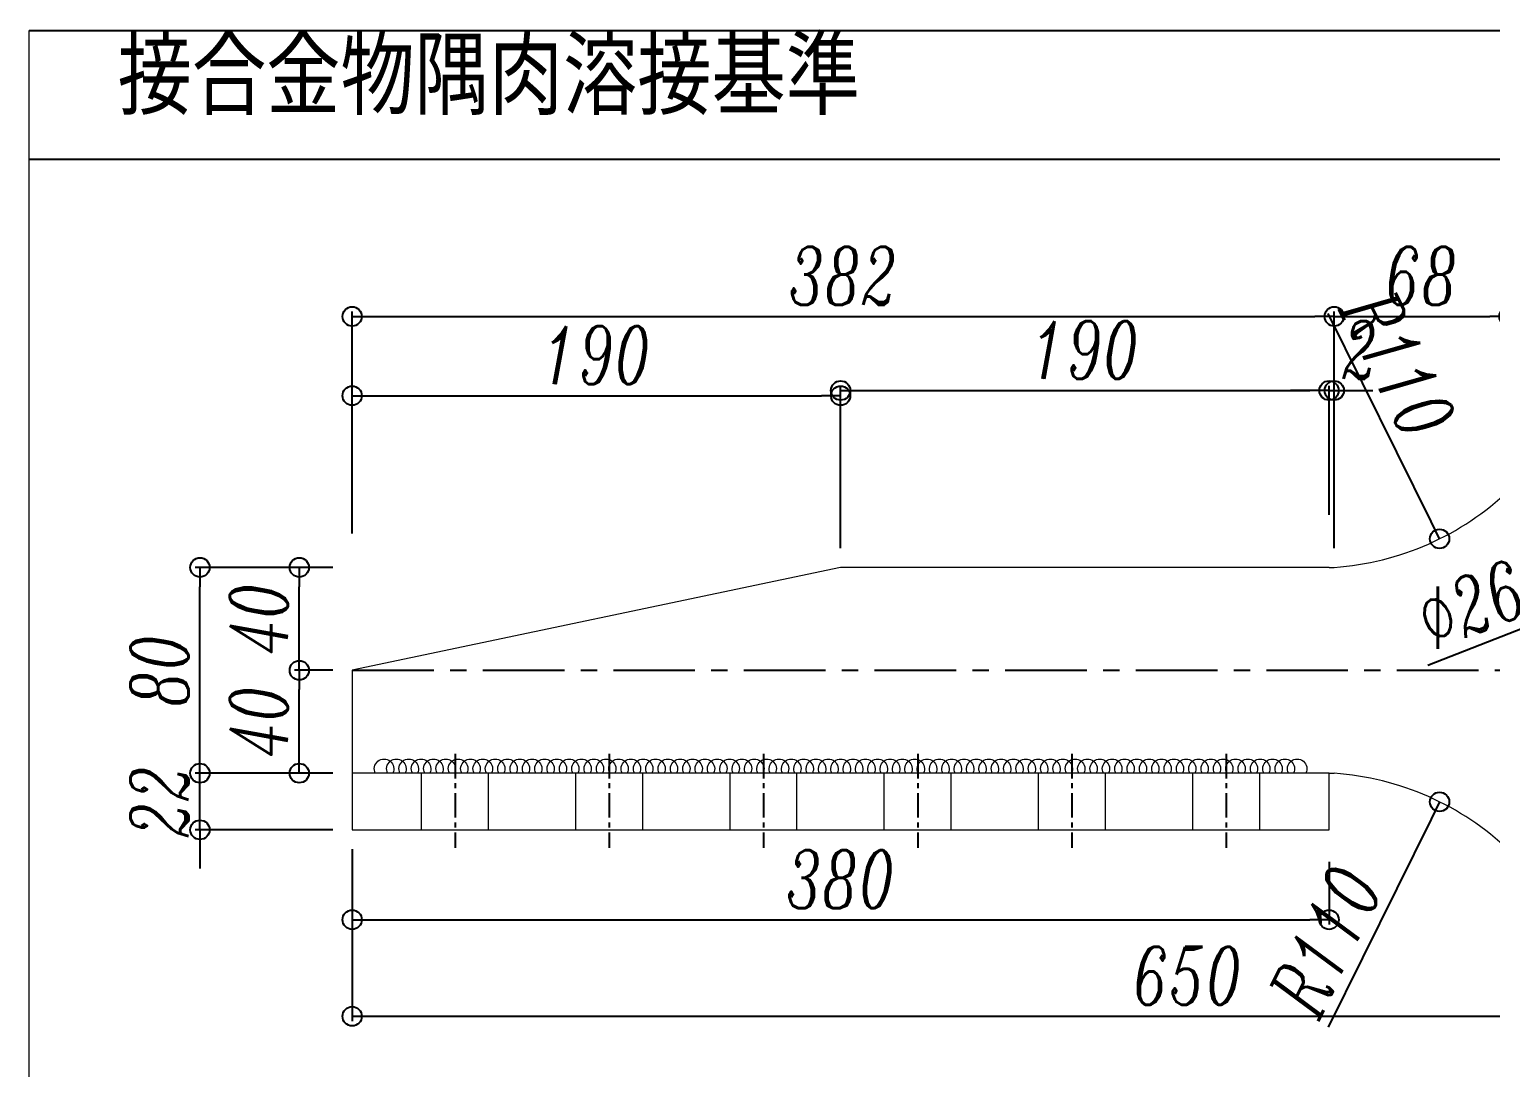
# Model space of a CAD drawing. Header units: millimetres. Extents: x -2880 to 3894, y -2977 to 4857.
# Drawn here: x -1630 to -1062, y 3916 to 4320 of the extents above; entities that cross this region are included whole.
import ezdxf
from ezdxf.enums import TextEntityAlignment as Align

# ---------------------------------------------------------------- set-up
doc = ezdxf.new("R2010")
doc.units = ezdxf.units.MM
doc.header["$MEASUREMENT"] = 0
doc.linetypes.add('CENTER', pattern=[50.8, 31.75, -6.35, 6.35, -6.35])
doc.linetypes.add('HIDDEN2', pattern=[4.7625, 3.175, -1.5875])
doc.layers.add('ADSK_ASSOC_ENTITY_BACKUPS', color=7, linetype='Continuous')
for name, color, linetype, lineweight in [('hadan', 1, 'HIDDEN2', 15), ('寸法', 7, 'Continuous', 15), ('金物', 5, 'Continuous', 18)]:
    doc.layers.add(name, color=color, linetype=linetype, lineweight=lineweight)
doc.styles.add('DLSTANDARD1', font='italic.shx', dxfattribs={"width": 0.7, "bigfont": 'extfont.shx'})
doc.dimstyles.new('一般寸法', dxfattribs={"dimscale": 1.5, "dimtxt": 15, "dimasz": 5, "dimexe": 1.25, "dimexo": 5, "dimgap": 3, "dimtad": 1, "dimtxsty": 'DLSTANDARD1', "dimblk": 'ORIGIN', "dimcen": 0, "dimclrd": 256, "dimclre": 256, "dimclrt": 256, "dimadec": 0, "dimazin": 0, "dimtfac": 1, "dimtmove": 0, "dimatfit": 3, "dimfxl": 0, "dimarcsym": 0})

# ---------------------------------------------------------------- blocks, each defined once
blk = doc.blocks.new('_Origin')
at = {"color": 0, "linetype": 'ByBlock', "lineweight": -2}
blk.add_line((0, 0), (-1, 0), dxfattribs=at)
blk.add_circle((0, 0), 0.5, dxfattribs=at)
blk = doc.blocks.new('*D252')
at = {"layer": 'Defpoints', "color": 0}
for p in [(-1122.43, 4208.47), (-1504.43, 4116.56), (-1122.43, 4115.9)]:
    blk.add_point(p, dxfattribs=at)
at = {"layer": '寸法', "lineweight": -2}
for p, q in [((-1504.43, 4124.06), (-1504.43, 4210.34)), ((-1496.93, 4208.47), (-1129.93, 4208.47)), ((-1122.43, 4123.4), (-1122.43, 4210.34))]:
    blk.add_line(p, q, dxfattribs=at)
at = {"layer": '寸法', "lineweight": -2, "xscale": 7.5, "yscale": 7.5, "zscale": 7.5, "rotation": 180}
blk.add_blockref('_Origin', (-1504.43, 4208.47), dxfattribs=at)
at = {"layer": '寸法', "lineweight": -2, "xscale": 7.5, "yscale": 7.5, "zscale": 7.5}
blk.add_blockref('_Origin', (-1122.43, 4208.47), dxfattribs=at)
at = {"layer": '寸法', "insert": (-1313.43, 4224.22), "char_height": 22.5, "attachment_point": 5, "style": 'DLSTANDARD1'}
blk.add_mtext('382', dxfattribs=at)
blk = doc.blocks.new('*D256')
at = {"layer": 'Defpoints', "color": 0}
for p in [(-1054.43, 4208.47), (-1054.43, 4140.9), (-1122.43, 4115.9)]:
    blk.add_point(p, dxfattribs=at)
at = {"layer": '寸法', "lineweight": -2}
for p, q in [((-1122.43, 4123.4), (-1122.43, 4210.34)), ((-1114.93, 4208.47), (-1061.93, 4208.47)), ((-1054.43, 4148.4), (-1054.43, 4210.34))]:
    blk.add_line(p, q, dxfattribs=at)
at = {"layer": '寸法', "lineweight": -2, "xscale": 7.5, "yscale": 7.5, "zscale": 7.5, "rotation": 180}
blk.add_blockref('_Origin', (-1122.43, 4208.47), dxfattribs=at)
at = {"layer": '寸法', "lineweight": -2, "xscale": 7.5, "yscale": 7.5, "zscale": 7.5}
blk.add_blockref('_Origin', (-1054.43, 4208.47), dxfattribs=at)
at = {"layer": '寸法', "insert": (-1088.43, 4224.22), "char_height": 22.5, "attachment_point": 5, "style": 'DLSTANDARD1'}
blk.add_mtext('68', dxfattribs=at)
blk = doc.blocks.new('*D554')
at = {"layer": 'Defpoints', "color": 0}
for p in [(-1524.99, 4070.9), (-1504.43, 4070.9), (-1504.43, 4030.9)]:
    blk.add_point(p, dxfattribs=at)
at = {"layer": '寸法', "lineweight": -2}
for p, q in [((-1511.93, 4070.9), (-1526.87, 4070.9)), ((-1524.99, 4038.4), (-1524.99, 4063.4)), ((-1511.93, 4030.9), (-1526.87, 4030.9))]:
    blk.add_line(p, q, dxfattribs=at)
at = {"layer": '寸法', "lineweight": -2, "xscale": 7.5, "yscale": 7.5, "zscale": 7.5}
for p, rotation in [((-1524.99, 4070.9), 90), ((-1524.99, 4030.9), 270)]:
    blk.add_blockref('_Origin', p, dxfattribs=dict(at, rotation=rotation))
at = {"layer": '寸法', "insert": (-1540.74, 4050.9), "char_height": 22.5, "attachment_point": 5, "rotation": 90, "style": 'DLSTANDARD1'}
blk.add_mtext('40', dxfattribs=at)
blk = doc.blocks.new('*D555')
at = {"layer": 'Defpoints', "color": 0}
for p in [(-1524.99, 4110.9), (-1504.43, 4110.9), (-1504.43, 4070.9)]:
    blk.add_point(p, dxfattribs=at)
at = {"layer": '寸法', "lineweight": -2}
for p, q in [((-1511.93, 4110.9), (-1526.87, 4110.9)), ((-1524.99, 4078.4), (-1524.99, 4103.4)), ((-1511.93, 4070.9), (-1526.87, 4070.9))]:
    blk.add_line(p, q, dxfattribs=at)
at = {"layer": '寸法', "lineweight": -2, "xscale": 7.5, "yscale": 7.5, "zscale": 7.5}
for p, rotation in [((-1524.99, 4110.9), 90), ((-1524.99, 4070.9), 270)]:
    blk.add_blockref('_Origin', p, dxfattribs=dict(at, rotation=rotation))
at = {"layer": '寸法', "insert": (-1540.74, 4090.9), "char_height": 22.5, "attachment_point": 5, "rotation": 90, "style": 'DLSTANDARD1'}
blk.add_mtext('40', dxfattribs=at)
blk = doc.blocks.new('*D556')
at = {"layer": 'Defpoints', "color": 0}
for p in [(-1563.64, 4110.9), (-1504.43, 4110.9), (-1504.43, 4030.9)]:
    blk.add_point(p, dxfattribs=at)
at = {"layer": '寸法', "lineweight": -2}
for p, q in [((-1511.93, 4110.9), (-1565.51, 4110.9)), ((-1563.64, 4038.4), (-1563.64, 4103.4)), ((-1511.93, 4030.9), (-1565.51, 4030.9))]:
    blk.add_line(p, q, dxfattribs=at)
at = {"layer": '寸法', "lineweight": -2, "xscale": 7.5, "yscale": 7.5, "zscale": 7.5}
for p, rotation in [((-1563.64, 4110.9), 90), ((-1563.64, 4030.9), 270)]:
    blk.add_blockref('_Origin', p, dxfattribs=dict(at, rotation=rotation))
at = {"layer": '寸法', "insert": (-1579.39, 4070.9), "char_height": 22.5, "attachment_point": 5, "rotation": 90, "style": 'DLSTANDARD1'}
blk.add_mtext('80', dxfattribs=at)
blk = doc.blocks.new('*D557')
at = {"layer": 'Defpoints', "color": 0}
for p in [(-1563.64, 4030.9), (-1504.43, 4030.9), (-1504.43, 4008.9)]:
    blk.add_point(p, dxfattribs=at)
at = {"layer": '寸法', "lineweight": -2}
for p, q in [((-1563.64, 4038.4), (-1563.64, 4045.9)), ((-1511.93, 4030.9), (-1565.51, 4030.9)), ((-1563.64, 4008.9), (-1563.64, 4030.9)), ((-1511.93, 4008.9), (-1565.51, 4008.9)), ((-1563.64, 4001.4), (-1563.64, 3993.9))]:
    blk.add_line(p, q, dxfattribs=at)
at = {"layer": '寸法', "lineweight": -2, "xscale": 7.5, "yscale": 7.5, "zscale": 7.5}
for p, rotation in [((-1563.64, 4030.9), 270), ((-1563.64, 4008.9), 90)]:
    blk.add_blockref('_Origin', p, dxfattribs=dict(at, rotation=rotation))
at = {"layer": '寸法', "insert": (-1579.39, 4019.9), "char_height": 22.5, "attachment_point": 5, "rotation": 90, "style": 'DLSTANDARD1'}
blk.add_mtext('22', dxfattribs=at)
blk = doc.blocks.new('*D560')
at = {"layer": 'Defpoints', "color": 0}
for p in [(-1002.32, 4105.63), (-1026.54, 4096.17)]:
    blk.add_point(p, dxfattribs=at)
at = {"layer": '寸法', "lineweight": -2}
for p, q in [((-995.33, 4108.35), (-988.35, 4111.08)), ((-1002.32, 4105.63), (-1026.54, 4096.17)), ((-1085.99, 4072.96), (-1033.53, 4093.44))]:
    blk.add_line(p, q, dxfattribs=at)
at = {"layer": '寸法', "lineweight": -2, "xscale": 7.5, "yscale": 7.5, "zscale": 7.5}
for p, rotation in [((-1002.32, 4105.63), 201.3237675264301), ((-1026.54, 4096.17), 21.32376752643006)]:
    blk.add_blockref('_Origin', p, dxfattribs=dict(at, rotation=rotation))
at = {"layer": '寸法', "insert": (-1068.98, 4096.51), "char_height": 22.5, "attachment_point": 5, "rotation": 21.3238, "style": 'DLSTANDARD1'}
blk.add_mtext('%%c26', dxfattribs=at)
blk = doc.blocks.new('*D561')
at = {"layer": 'Defpoints', "color": 0}
for p in [(-1314.43, 4177.67), (-1504.43, 4121.56), (-1314.43, 4110.9)]:
    blk.add_point(p, dxfattribs=at)
at = {"layer": '寸法', "linetype": 'ByBlock', "lineweight": -2}
for p, q in [((-1504.43, 4129.06), (-1504.43, 4179.54)), ((-1314.43, 4118.4), (-1314.43, 4179.54)), ((-1496.93, 4177.67), (-1321.93, 4177.67))]:
    blk.add_line(p, q, dxfattribs=at)
at = {"layer": '寸法', "lineweight": -2, "xscale": 7.5, "yscale": 7.5, "zscale": 7.5, "rotation": 180}
blk.add_blockref('_Origin', (-1504.43, 4177.67), dxfattribs=at)
at = {"layer": '寸法', "lineweight": -2, "xscale": 7.5, "yscale": 7.5, "zscale": 7.5}
blk.add_blockref('_Origin', (-1314.43, 4177.67), dxfattribs=at)
at = {"layer": '寸法', "insert": (-1409.43, 4193.42), "char_height": 22.5, "attachment_point": 5, "style": 'DLSTANDARD1'}
blk.add_mtext('190', dxfattribs=at)
blk = doc.blocks.new('*D562')
at = {"layer": 'Defpoints', "color": 0}
for p in [(-1124.43, 4179.67), (-1124.43, 4123.81), (-1314.43, 4110.9)]:
    blk.add_point(p, dxfattribs=at)
at = {"layer": '寸法', "linetype": 'ByBlock', "lineweight": -2}
for p, q in [((-1314.43, 4118.4), (-1314.43, 4181.54)), ((-1306.93, 4179.67), (-1131.93, 4179.67)), ((-1124.43, 4131.31), (-1124.43, 4181.54))]:
    blk.add_line(p, q, dxfattribs=at)
at = {"layer": '寸法', "lineweight": -2, "xscale": 7.5, "yscale": 7.5, "zscale": 7.5, "rotation": 180}
blk.add_blockref('_Origin', (-1314.43, 4179.67), dxfattribs=at)
at = {"layer": '寸法', "lineweight": -2, "xscale": 7.5, "yscale": 7.5, "zscale": 7.5}
blk.add_blockref('_Origin', (-1124.43, 4179.67), dxfattribs=at)
at = {"layer": '寸法', "insert": (-1219.43, 4195.42), "char_height": 22.5, "attachment_point": 5, "style": 'DLSTANDARD1'}
blk.add_mtext('190', dxfattribs=at)
blk = doc.blocks.new('*D262')
at = {"layer": 'Defpoints', "color": 0}
for p in [(-1122.43, 4179.67), (-1124.43, 4123.81), (-1122.43, 4110.9)]:
    blk.add_point(p, dxfattribs=at)
at = {"layer": '寸法', "linetype": 'ByBlock', "lineweight": -2}
for p, q in [((-1131.93, 4179.67), (-1139.43, 4179.67)), ((-1124.43, 4131.31), (-1124.43, 4181.54)), ((-1124.43, 4179.67), (-1122.43, 4179.67)), ((-1122.43, 4118.4), (-1122.43, 4181.54)), ((-1114.93, 4179.67), (-1107.43, 4179.67))]:
    blk.add_line(p, q, dxfattribs=at)
at = {"layer": '寸法', "lineweight": -2, "xscale": 7.5, "yscale": 7.5, "zscale": 7.5}
blk.add_blockref('_Origin', (-1124.43, 4179.67), dxfattribs=at)
at = {"layer": '寸法', "lineweight": -2, "xscale": 7.5, "yscale": 7.5, "zscale": 7.5, "rotation": 180}
blk.add_blockref('_Origin', (-1122.43, 4179.67), dxfattribs=at)
at = {"layer": '寸法', "insert": (-1112.43, 4195.42), "char_height": 22.5, "attachment_point": 5, "style": 'DLSTANDARD1'}
blk.add_mtext('2', dxfattribs=at)
blk = doc.blocks.new('*D268')
at = {"layer": 'Defpoints', "color": 0}
for p in [(-1130.22, 4220.62), (-1081.45, 4122.03)]:
    blk.add_point(p, dxfattribs=at)
at = {"layer": '寸法', "linetype": 'ByBlock', "lineweight": -2}
blk.add_line((-1084.77, 4128.75), (-1124.75, 4209.56), dxfattribs=at)
at = {"layer": '寸法', "lineweight": -2, "xscale": 7.5, "yscale": 7.5, "zscale": 7.5, "rotation": 296.3201402111898}
blk.add_blockref('_Origin', (-1081.45, 4122.03), dxfattribs=at)
at = {"layer": '寸法', "insert": (-1097.48, 4189.96), "char_height": 22.5, "attachment_point": 5, "rotation": 296.3201, "style": 'DLSTANDARD1'}
blk.add_mtext('R110', dxfattribs=at)
blk = doc.blocks.new('*D269')
at = {"layer": 'Defpoints', "color": 0}
for p in [(-1081.45, 4019.77), (-1130.22, 3921.17)]:
    blk.add_point(p, dxfattribs=at)
at = {"layer": '寸法', "linetype": 'ByBlock', "lineweight": -2}
blk.add_line((-1084.77, 4013.05), (-1124.75, 3932.24), dxfattribs=at)
at = {"layer": '寸法', "lineweight": -2, "xscale": 7.5, "yscale": 7.5, "zscale": 7.5, "rotation": 63.67985978879177}
blk.add_blockref('_Origin', (-1081.45, 4019.77), dxfattribs=at)
at = {"layer": '寸法', "insert": (-1125.71, 3965.8), "char_height": 22.5, "attachment_point": 5, "rotation": 63.6799, "style": 'DLSTANDARD1'}
blk.add_mtext('R110', dxfattribs=at)
blk = doc.blocks.new('*U54')
at = {"layer": 'hadan', "linetype": 'ByBlock'}
blk.add_arc((0, 1.93), 3.81, 153.2218, 26.7782, dxfattribs=at)
blk = doc.blocks.new('*U55')
at = {"layer": 'ADSK_ASSOC_ENTITY_BACKUPS', "linetype": 'ByBlock'}
blk.add_blockref('*U54', (0, 0), dxfattribs=at)
at = {"layer": 'hadan', "color": 0, "linetype": 'ByBlock', "lineweight": -2}
for p in [(0, 0), (4.8, 0), (9.6, 0), (14.4, 0), (19.2, 0), (24, 0), (28.8, 0), (33.6, 0), (38.4, 0), (43.2, 0), (48, 0), (52.8, 0), (57.6, 0), (62.4, 0), (67.2, 0), (72, 0), (76.8, 0), (81.6, 0), (86.4, 0), (91.2, 0), (96, 0), (100.8, 0), (105.6, 0), (110.4, 0), (115.2, 0), (120, 0), (124.8, 0), (129.6, 0), (134.4, 0), (139.2, 0), (144, 0), (148.8, 0), (153.6, 0), (158.4, 0), (163.2, 0), (168, 0), (172.8, 0), (177.6, 0), (182.4, 0), (187.2, 0), (192, 0), (196.8, 0), (201.6, 0), (206.4, 0), (211.2, 0), (216, 0), (220.8, 0), (225.6, 0), (230.4, 0), (235.2, 0), (240, 0), (244.8, 0), (249.6, 0), (254.4, 0), (259.2, 0), (264, 0), (268.8, 0), (273.6, 0), (278.4, 0), (283.2, 0), (288, 0), (292.8, 0), (297.6, 0), (302.4, 0), (307.2, 0), (312, 0), (316.8, 0), (321.6, 0), (326.4, 0), (331.2, 0), (336, 0), (340.8, 0), (345.6, 0), (350.4, 0), (355.2, 0)]:
    blk.add_blockref('*U54', p, dxfattribs=at)
blk = doc.blocks.new('*D273')
at = {"layer": 'Defpoints', "color": 0}
for p in [(-1504.43, 4003.9), (-1124.43, 4003.9), (-1124.43, 3973.95)]:
    blk.add_point(p, dxfattribs=at)
at = {"layer": '寸法', "linetype": 'ByBlock', "lineweight": -2}
for p, q in [((-1504.43, 3996.4), (-1504.43, 3972.07)), ((-1124.43, 3996.4), (-1124.43, 3972.07)), ((-1496.93, 3973.95), (-1131.93, 3973.95))]:
    blk.add_line(p, q, dxfattribs=at)
at = {"layer": '寸法', "lineweight": -2, "xscale": 7.5, "yscale": 7.5, "zscale": 7.5, "rotation": 180}
blk.add_blockref('_Origin', (-1504.43, 3973.95), dxfattribs=at)
at = {"layer": '寸法', "lineweight": -2, "xscale": 7.5, "yscale": 7.5, "zscale": 7.5}
blk.add_blockref('_Origin', (-1124.43, 3973.95), dxfattribs=at)
at = {"layer": '寸法', "insert": (-1314.43, 3989.7), "char_height": 22.5, "attachment_point": 5, "style": 'DLSTANDARD1'}
blk.add_mtext('380', dxfattribs=at)
blk = doc.blocks.new('*D284')
at = {"layer": 'Defpoints', "color": 0}
for p in [(-1122.43, 4208.47), (-1504.43, 4116.56), (-1122.43, 4115.9)]:
    blk.add_point(p, dxfattribs=at)
at = {"layer": '寸法', "lineweight": -2}
for p, q in [((-1504.43, 4124.06), (-1504.43, 4210.34)), ((-1496.93, 4208.47), (-1129.93, 4208.47)), ((-1122.43, 4123.4), (-1122.43, 4210.34))]:
    blk.add_line(p, q, dxfattribs=at)
at = {"layer": '寸法', "lineweight": -2, "xscale": 7.5, "yscale": 7.5, "zscale": 7.5, "rotation": 180}
blk.add_blockref('_Origin', (-1504.43, 4208.47), dxfattribs=at)
at = {"layer": '寸法', "lineweight": -2, "xscale": 7.5, "yscale": 7.5, "zscale": 7.5}
blk.add_blockref('_Origin', (-1122.43, 4208.47), dxfattribs=at)
at = {"layer": '寸法', "insert": (-1313.43, 4224.22), "char_height": 22.5, "attachment_point": 5, "style": 'DLSTANDARD1'}
blk.add_mtext('382', dxfattribs=at)
blk = doc.blocks.new('*D288')
at = {"layer": 'Defpoints', "color": 0}
for p in [(-1054.43, 4208.47), (-1054.43, 4140.9), (-1122.43, 4115.9)]:
    blk.add_point(p, dxfattribs=at)
at = {"layer": '寸法', "lineweight": -2}
for p, q in [((-1122.43, 4123.4), (-1122.43, 4210.34)), ((-1114.93, 4208.47), (-1061.93, 4208.47)), ((-1054.43, 4148.4), (-1054.43, 4210.34))]:
    blk.add_line(p, q, dxfattribs=at)
at = {"layer": '寸法', "lineweight": -2, "xscale": 7.5, "yscale": 7.5, "zscale": 7.5, "rotation": 180}
blk.add_blockref('_Origin', (-1122.43, 4208.47), dxfattribs=at)
at = {"layer": '寸法', "lineweight": -2, "xscale": 7.5, "yscale": 7.5, "zscale": 7.5}
blk.add_blockref('_Origin', (-1054.43, 4208.47), dxfattribs=at)
at = {"layer": '寸法', "insert": (-1088.43, 4224.22), "char_height": 22.5, "attachment_point": 5, "style": 'DLSTANDARD1'}
blk.add_mtext('68', dxfattribs=at)
blk = doc.blocks.new('*D575')
at = {"layer": 'Defpoints', "color": 0}
for p in [(-1524.99, 4070.9), (-1504.43, 4070.9), (-1504.43, 4030.9)]:
    blk.add_point(p, dxfattribs=at)
at = {"layer": '寸法', "lineweight": -2}
for p, q in [((-1511.93, 4070.9), (-1526.87, 4070.9)), ((-1524.99, 4038.4), (-1524.99, 4063.4)), ((-1511.93, 4030.9), (-1526.87, 4030.9))]:
    blk.add_line(p, q, dxfattribs=at)
at = {"layer": '寸法', "lineweight": -2, "xscale": 7.5, "yscale": 7.5, "zscale": 7.5}
for p, rotation in [((-1524.99, 4070.9), 90), ((-1524.99, 4030.9), 270)]:
    blk.add_blockref('_Origin', p, dxfattribs=dict(at, rotation=rotation))
at = {"layer": '寸法', "insert": (-1540.74, 4050.9), "char_height": 22.5, "attachment_point": 5, "rotation": 90, "style": 'DLSTANDARD1'}
blk.add_mtext('40', dxfattribs=at)
blk = doc.blocks.new('*D576')
at = {"layer": 'Defpoints', "color": 0}
for p in [(-1524.99, 4110.9), (-1504.43, 4110.9), (-1504.43, 4070.9)]:
    blk.add_point(p, dxfattribs=at)
at = {"layer": '寸法', "lineweight": -2}
for p, q in [((-1511.93, 4110.9), (-1526.87, 4110.9)), ((-1524.99, 4078.4), (-1524.99, 4103.4)), ((-1511.93, 4070.9), (-1526.87, 4070.9))]:
    blk.add_line(p, q, dxfattribs=at)
at = {"layer": '寸法', "lineweight": -2, "xscale": 7.5, "yscale": 7.5, "zscale": 7.5}
for p, rotation in [((-1524.99, 4110.9), 90), ((-1524.99, 4070.9), 270)]:
    blk.add_blockref('_Origin', p, dxfattribs=dict(at, rotation=rotation))
at = {"layer": '寸法', "insert": (-1540.74, 4090.9), "char_height": 22.5, "attachment_point": 5, "rotation": 90, "style": 'DLSTANDARD1'}
blk.add_mtext('40', dxfattribs=at)
blk = doc.blocks.new('*D577')
at = {"layer": 'Defpoints', "color": 0}
for p in [(-1563.64, 4110.9), (-1504.43, 4110.9), (-1504.43, 4030.9)]:
    blk.add_point(p, dxfattribs=at)
at = {"layer": '寸法', "lineweight": -2}
for p, q in [((-1511.93, 4110.9), (-1565.51, 4110.9)), ((-1563.64, 4038.4), (-1563.64, 4103.4)), ((-1511.93, 4030.9), (-1565.51, 4030.9))]:
    blk.add_line(p, q, dxfattribs=at)
at = {"layer": '寸法', "lineweight": -2, "xscale": 7.5, "yscale": 7.5, "zscale": 7.5}
for p, rotation in [((-1563.64, 4110.9), 90), ((-1563.64, 4030.9), 270)]:
    blk.add_blockref('_Origin', p, dxfattribs=dict(at, rotation=rotation))
at = {"layer": '寸法', "insert": (-1579.39, 4070.9), "char_height": 22.5, "attachment_point": 5, "rotation": 90, "style": 'DLSTANDARD1'}
blk.add_mtext('80', dxfattribs=at)
blk = doc.blocks.new('*D578')
at = {"layer": 'Defpoints', "color": 0}
for p in [(-1563.64, 4030.9), (-1504.43, 4030.9), (-1504.43, 4008.9)]:
    blk.add_point(p, dxfattribs=at)
at = {"layer": '寸法', "lineweight": -2}
for p, q in [((-1563.64, 4038.4), (-1563.64, 4045.9)), ((-1511.93, 4030.9), (-1565.51, 4030.9)), ((-1563.64, 4008.9), (-1563.64, 4030.9)), ((-1511.93, 4008.9), (-1565.51, 4008.9)), ((-1563.64, 4001.4), (-1563.64, 3993.9))]:
    blk.add_line(p, q, dxfattribs=at)
at = {"layer": '寸法', "lineweight": -2, "xscale": 7.5, "yscale": 7.5, "zscale": 7.5}
for p, rotation in [((-1563.64, 4030.9), 270), ((-1563.64, 4008.9), 90)]:
    blk.add_blockref('_Origin', p, dxfattribs=dict(at, rotation=rotation))
at = {"layer": '寸法', "insert": (-1579.39, 4019.9), "char_height": 22.5, "attachment_point": 5, "rotation": 90, "style": 'DLSTANDARD1'}
blk.add_mtext('22', dxfattribs=at)
blk = doc.blocks.new('*D581')
at = {"layer": 'Defpoints', "color": 0}
for p in [(-1002.32, 4105.63), (-1026.54, 4096.17)]:
    blk.add_point(p, dxfattribs=at)
at = {"layer": '寸法', "lineweight": -2}
for p, q in [((-995.33, 4108.35), (-988.35, 4111.08)), ((-1002.32, 4105.63), (-1026.54, 4096.17)), ((-1085.99, 4072.96), (-1033.53, 4093.44))]:
    blk.add_line(p, q, dxfattribs=at)
at = {"layer": '寸法', "lineweight": -2, "xscale": 7.5, "yscale": 7.5, "zscale": 7.5}
for p, rotation in [((-1002.32, 4105.63), 201.3237675264061), ((-1026.54, 4096.17), 21.32376752640611)]:
    blk.add_blockref('_Origin', p, dxfattribs=dict(at, rotation=rotation))
at = {"layer": '寸法', "insert": (-1068.98, 4096.51), "char_height": 22.5, "attachment_point": 5, "rotation": 21.3238, "style": 'DLSTANDARD1'}
blk.add_mtext('%%c26', dxfattribs=at)
blk = doc.blocks.new('*D582')
at = {"layer": 'Defpoints', "color": 0}
for p in [(-1314.43, 4177.67), (-1504.43, 4121.56), (-1314.43, 4110.9)]:
    blk.add_point(p, dxfattribs=at)
at = {"layer": '寸法', "linetype": 'ByBlock', "lineweight": -2}
for p, q in [((-1504.43, 4129.06), (-1504.43, 4179.54)), ((-1314.43, 4118.4), (-1314.43, 4179.54)), ((-1496.93, 4177.67), (-1321.93, 4177.67))]:
    blk.add_line(p, q, dxfattribs=at)
at = {"layer": '寸法', "lineweight": -2, "xscale": 7.5, "yscale": 7.5, "zscale": 7.5, "rotation": 180}
blk.add_blockref('_Origin', (-1504.43, 4177.67), dxfattribs=at)
at = {"layer": '寸法', "lineweight": -2, "xscale": 7.5, "yscale": 7.5, "zscale": 7.5}
blk.add_blockref('_Origin', (-1314.43, 4177.67), dxfattribs=at)
at = {"layer": '寸法', "insert": (-1409.43, 4193.42), "char_height": 22.5, "attachment_point": 5, "style": 'DLSTANDARD1'}
blk.add_mtext('190', dxfattribs=at)
blk = doc.blocks.new('*D583')
at = {"layer": 'Defpoints', "color": 0}
for p in [(-1124.43, 4179.67), (-1124.43, 4123.81), (-1314.43, 4110.9)]:
    blk.add_point(p, dxfattribs=at)
at = {"layer": '寸法', "linetype": 'ByBlock', "lineweight": -2}
for p, q in [((-1314.43, 4118.4), (-1314.43, 4181.54)), ((-1306.93, 4179.67), (-1131.93, 4179.67)), ((-1124.43, 4131.31), (-1124.43, 4181.54))]:
    blk.add_line(p, q, dxfattribs=at)
at = {"layer": '寸法', "lineweight": -2, "xscale": 7.5, "yscale": 7.5, "zscale": 7.5, "rotation": 180}
blk.add_blockref('_Origin', (-1314.43, 4179.67), dxfattribs=at)
at = {"layer": '寸法', "lineweight": -2, "xscale": 7.5, "yscale": 7.5, "zscale": 7.5}
blk.add_blockref('_Origin', (-1124.43, 4179.67), dxfattribs=at)
at = {"layer": '寸法', "insert": (-1219.43, 4195.42), "char_height": 22.5, "attachment_point": 5, "style": 'DLSTANDARD1'}
blk.add_mtext('190', dxfattribs=at)
blk = doc.blocks.new('*D294')
at = {"layer": 'Defpoints', "color": 0}
for p in [(-1122.43, 4179.67), (-1124.43, 4123.81), (-1122.43, 4110.9)]:
    blk.add_point(p, dxfattribs=at)
at = {"layer": '寸法', "linetype": 'ByBlock', "lineweight": -2}
for p, q in [((-1131.93, 4179.67), (-1139.43, 4179.67)), ((-1124.43, 4131.31), (-1124.43, 4181.54)), ((-1124.43, 4179.67), (-1122.43, 4179.67)), ((-1122.43, 4118.4), (-1122.43, 4181.54)), ((-1114.93, 4179.67), (-1107.43, 4179.67))]:
    blk.add_line(p, q, dxfattribs=at)
at = {"layer": '寸法', "lineweight": -2, "xscale": 7.5, "yscale": 7.5, "zscale": 7.5}
blk.add_blockref('_Origin', (-1124.43, 4179.67), dxfattribs=at)
at = {"layer": '寸法', "lineweight": -2, "xscale": 7.5, "yscale": 7.5, "zscale": 7.5, "rotation": 180}
blk.add_blockref('_Origin', (-1122.43, 4179.67), dxfattribs=at)
at = {"layer": '寸法', "insert": (-1112.43, 4195.42), "char_height": 22.5, "attachment_point": 5, "style": 'DLSTANDARD1'}
blk.add_mtext('2', dxfattribs=at)
blk = doc.blocks.new('*D584')
at = {"layer": 'Defpoints', "color": 0}
for p in [(-1504.43, 4008.9), (-854.43, 4000.9), (-854.43, 3936.4)]:
    blk.add_point(p, dxfattribs=at)
at = {"layer": '寸法', "linetype": 'ByBlock', "lineweight": -2}
for p, q in [((-1504.43, 4001.4), (-1504.43, 3934.53)), ((-854.43, 3993.4), (-854.43, 3934.53)), ((-1496.93, 3936.4), (-861.93, 3936.4))]:
    blk.add_line(p, q, dxfattribs=at)
at = {"layer": '寸法', "lineweight": -2, "xscale": 7.5, "yscale": 7.5, "zscale": 7.5, "rotation": 180}
blk.add_blockref('_Origin', (-1504.43, 3936.4), dxfattribs=at)
at = {"layer": '寸法', "lineweight": -2, "xscale": 7.5, "yscale": 7.5, "zscale": 7.5}
blk.add_blockref('_Origin', (-854.43, 3936.4), dxfattribs=at)
at = {"layer": '寸法', "insert": (-1179.43, 3952.15), "char_height": 22.5, "attachment_point": 5, "style": 'DLSTANDARD1'}
blk.add_mtext('650', dxfattribs=at)
blk = doc.blocks.new('*D299')
at = {"layer": 'Defpoints', "color": 0}
for p in [(-1130.22, 4220.62), (-1081.45, 4122.03)]:
    blk.add_point(p, dxfattribs=at)
at = {"layer": '寸法', "linetype": 'ByBlock', "lineweight": -2}
blk.add_line((-1084.77, 4128.75), (-1124.75, 4209.56), dxfattribs=at)
at = {"layer": '寸法', "lineweight": -2, "xscale": 7.5, "yscale": 7.5, "zscale": 7.5, "rotation": 296.3201402111862}
blk.add_blockref('_Origin', (-1081.45, 4122.03), dxfattribs=at)
at = {"layer": '寸法', "insert": (-1097.48, 4189.96), "char_height": 22.5, "attachment_point": 5, "rotation": 296.3201, "style": 'DLSTANDARD1'}
blk.add_mtext('R110', dxfattribs=at)
blk = doc.blocks.new('*D300')
at = {"layer": 'Defpoints', "color": 0}
for p in [(-1081.45, 4019.77), (-1130.22, 3921.17)]:
    blk.add_point(p, dxfattribs=at)
at = {"layer": '寸法', "linetype": 'ByBlock', "lineweight": -2}
blk.add_line((-1084.77, 4013.05), (-1124.75, 3932.24), dxfattribs=at)
at = {"layer": '寸法', "lineweight": -2, "xscale": 7.5, "yscale": 7.5, "zscale": 7.5, "rotation": 63.67985978879481}
blk.add_blockref('_Origin', (-1081.45, 4019.77), dxfattribs=at)
at = {"layer": '寸法', "insert": (-1125.71, 3965.8), "char_height": 22.5, "attachment_point": 5, "rotation": 63.6799, "style": 'DLSTANDARD1'}
blk.add_mtext('R110', dxfattribs=at)
blk = doc.blocks.new('*U44')
at = {"layer": 'hadan', "linetype": 'ByBlock'}
blk.add_arc((0, 1.93), 3.81, 153.2218, 26.7782, dxfattribs=at)
blk = doc.blocks.new('*U45')
at = {"layer": 'ADSK_ASSOC_ENTITY_BACKUPS', "linetype": 'ByBlock'}
blk.add_blockref('*U44', (0, 0), dxfattribs=at)
at = {"layer": 'hadan', "color": 0, "linetype": 'ByBlock', "lineweight": -2}
for p in [(0, 0), (4.8, 0), (9.6, 0), (14.4, 0), (19.2, 0), (24, 0), (28.8, 0), (33.6, 0), (38.4, 0), (43.2, 0), (48, 0), (52.8, 0), (57.6, 0), (62.4, 0), (67.2, 0), (72, 0), (76.8, 0), (81.6, 0), (86.4, 0), (91.2, 0), (96, 0), (100.8, 0), (105.6, 0), (110.4, 0), (115.2, 0), (120, 0), (124.8, 0), (129.6, 0), (134.4, 0), (139.2, 0), (144, 0), (148.8, 0), (153.6, 0), (158.4, 0), (163.2, 0), (168, 0), (172.8, 0), (177.6, 0), (182.4, 0), (187.2, 0), (192, 0), (196.8, 0), (201.6, 0), (206.4, 0), (211.2, 0), (216, 0), (220.8, 0), (225.6, 0), (230.4, 0), (235.2, 0), (240, 0), (244.8, 0), (249.6, 0), (254.4, 0), (259.2, 0), (264, 0), (268.8, 0), (273.6, 0), (278.4, 0), (283.2, 0), (288, 0), (292.8, 0), (297.6, 0), (302.4, 0), (307.2, 0), (312, 0), (316.8, 0), (321.6, 0), (326.4, 0), (331.2, 0), (336, 0), (340.8, 0), (345.6, 0), (350.4, 0), (355.2, 0)]:
    blk.add_blockref('*U44', p, dxfattribs=at)
blk = doc.blocks.new('*D304')
at = {"layer": 'Defpoints', "color": 0}
for p in [(-1504.43, 4003.9), (-1124.43, 4003.9), (-1124.43, 3973.95)]:
    blk.add_point(p, dxfattribs=at)
at = {"layer": '寸法', "linetype": 'ByBlock', "lineweight": -2}
for p, q in [((-1504.43, 3996.4), (-1504.43, 3972.07)), ((-1124.43, 3996.4), (-1124.43, 3972.07)), ((-1496.93, 3973.95), (-1131.93, 3973.95))]:
    blk.add_line(p, q, dxfattribs=at)
at = {"layer": '寸法', "lineweight": -2, "xscale": 7.5, "yscale": 7.5, "zscale": 7.5, "rotation": 180}
blk.add_blockref('_Origin', (-1504.43, 3973.95), dxfattribs=at)
at = {"layer": '寸法', "lineweight": -2, "xscale": 7.5, "yscale": 7.5, "zscale": 7.5}
blk.add_blockref('_Origin', (-1124.43, 3973.95), dxfattribs=at)
at = {"layer": '寸法', "insert": (-1314.43, 3989.7), "char_height": 22.5, "attachment_point": 5, "style": 'DLSTANDARD1'}
blk.add_mtext('380', dxfattribs=at)

msp = doc.modelspace()

# ---------------------------------------------------------------- linework, layer by layer
at = {"color": 0, "ltscale": 6}
for p, q in [((-1630.047, 4319.633), (-703.17, 4319.633)), ((-1630.047, 4319.633), (-703.17, 4319.633)), ((-1630.047, 4319.633), (-703.17, 4319.633)), ((-1630.047, 4269.633), (-703.17, 4269.633)), ((-1630.047, 4269.633), (-703.17, 4269.633))]:
    msp.add_line(p, q, dxfattribs=at)
at = {"color": 0, "linetype": 'CENTER'}
msp.add_line((-1504.43, 4070.898), (-854.43, 4070.898), dxfattribs=at)
msp.add_line((-1504.43, 4070.898), (-854.43, 4070.898), dxfattribs=at)
at = {"color": 0, "linetype": 'CENTER', "ltscale": 0.3}
for p, q in [((-1464.43, 4038.398), (-1464.43, 4001.898)), ((-1404.43, 4038.398), (-1404.43, 4001.898)), ((-1344.43, 4038.398), (-1344.43, 4001.898)), ((-1284.43, 4038.398), (-1284.43, 4001.898)), ((-1224.43, 4038.398), (-1224.43, 4001.898)), ((-1164.43, 4038.398), (-1164.43, 4001.898))]:
    msp.add_line(p, q, dxfattribs=at)
at = {"layer": '寸法', "color": 0}
msp.add_line((-1630.047, 3007.359), (-1630.047, 4319.633), dxfattribs=at)
msp.add_line((-1630.047, 3007.359), (-1630.047, 4319.633), dxfattribs=at)
at = {"layer": '金物', "color": 0}
for p, q in [((-1314.43, 4110.898), (-1504.43, 4070.898)), ((-1314.43, 4110.898), (-1504.43, 4070.898)), ((-1124.43, 4110.898), (-1314.43, 4110.898)), ((-1124.43, 4110.898), (-1314.43, 4110.898)), ((-1504.43, 4070.898), (-1504.43, 4030.898)), ((-1504.43, 4070.898), (-1504.43, 4030.898)), ((-1504.43, 4030.898), (-1504.43, 4008.898)), ((-1124.43, 4030.898), (-1504.43, 4030.898)), ((-1504.43, 4030.898), (-1504.43, 4008.898)), ((-1124.43, 4030.898), (-1504.43, 4030.898)), ((-1477.43, 4008.898), (-1477.43, 4030.898)), ((-1477.43, 4008.898), (-1477.43, 4030.898)), ((-1451.43, 4008.898), (-1451.43, 4030.898)), ((-1451.43, 4008.898), (-1451.43, 4030.898)), ((-1417.43, 4008.898), (-1417.43, 4030.898)), ((-1417.43, 4008.898), (-1417.43, 4030.898)), ((-1391.43, 4008.898), (-1391.43, 4030.898)), ((-1391.43, 4008.898), (-1391.43, 4030.898)), ((-1357.43, 4008.898), (-1357.43, 4030.898)), ((-1357.43, 4008.898), (-1357.43, 4030.898)), ((-1331.43, 4008.898), (-1331.43, 4030.898)), ((-1331.43, 4008.898), (-1331.43, 4030.898)), ((-1297.43, 4008.898), (-1297.43, 4030.898)), ((-1297.43, 4008.898), (-1297.43, 4030.898)), ((-1271.43, 4008.898), (-1271.43, 4030.898)), ((-1271.43, 4008.898), (-1271.43, 4030.898)), ((-1237.43, 4008.898), (-1237.43, 4030.898)), ((-1237.43, 4008.898), (-1237.43, 4030.898)), ((-1211.43, 4008.898), (-1211.43, 4030.898)), ((-1211.43, 4008.898), (-1211.43, 4030.898)), ((-1177.43, 4008.898), (-1177.43, 4030.898)), ((-1177.43, 4008.898), (-1177.43, 4030.898)), ((-1151.43, 4008.898), (-1151.43, 4030.898)), ((-1151.43, 4008.898), (-1151.43, 4030.898)), ((-1124.43, 4008.898), (-1124.43, 4030.898)), ((-1124.43, 4008.898), (-1124.43, 4030.898)), ((-1504.43, 4008.898), (-1124.43, 4008.898)), ((-1504.43, 4008.898), (-1124.43, 4008.898))]:
    msp.add_line(p, q, dxfattribs=at)
at = {"layer": '金物', "color": 0, "linetype": 'ByBlock'}
for p, q in [((-1124.43, 4110.898), (-1122.43, 4110.898)), ((-1124.43, 4110.898), (-1122.43, 4110.898)), ((-1124.43, 4030.898), (-1122.43, 4030.898)), ((-1124.43, 4030.898), (-1122.43, 4030.898))]:
    msp.add_line(p, q, dxfattribs=at)
for centre, start, end in [((-1130.22, 4220.622), 274.06094, 313.55095), ((-1130.22, 4220.622), 274.06094, 313.55095), ((-1130.22, 3921.175), 46.44905, 85.93906), ((-1130.22, 3921.175), 46.44905, 85.93906)]:
    msp.add_arc(centre, 110, start, end, dxfattribs=at)

# ---------------------------------------------------------------- block references
at = {"layer": 'hadan', "color": 0, "linetype": 'ByBlock', "xscale": -1, "rotation": 180}
for name in ['*U55', '*U45']:
    msp.add_blockref(name, (-1492.026, 4034.542), dxfattribs=at)

# ---------------------------------------------------------------- texts
at = {"color": 0, "linetype": 'Continuous', "ltscale": 6, "style": 'DLSTANDARD1', "width": 0.875}
msp.add_text('接合金物隅肉溶接基準', height=30, dxfattribs=at).set_placement((-1595.623, 4277.82), align=Align.BOTTOM_LEFT)

# ---------------------------------------------------------------- dimensions: what is measured, and where the dimension line sits
at = {"layer": '寸法', "color": 0}
for base, p1, p2, picture, middle in [((-1122.43, 4208.466), (-1504.43, 4116.557), (-1122.43, 4115.898), '*D252', (-1313.43, 4224.216)), ((-1122.43, 4208.466), (-1504.43, 4116.557), (-1122.43, 4115.898), '*D284', (-1313.43, 4224.216)), ((-1054.43, 4208.466), (-1122.43, 4115.898), (-1054.43, 4140.898), '*D256', (-1088.43, 4224.216)), ((-1054.43, 4208.466), (-1122.43, 4115.898), (-1054.43, 4140.898), '*D288', (-1088.43, 4224.216))]:
    dim = msp.add_linear_dim(base=base, p1=p1, p2=p2, dimstyle='一般寸法', dxfattribs=at)
    dim.commit()
    dim.dimension.update_dxf_attribs({"geometry": picture, "text_midpoint": middle})
at = {"layer": '寸法', "color": 0, "linetype": 'ByBlock'}
for center, mpoint, picture, middle in [((-1130.22, 4220.622), (-1081.447, 4122.026), '*D268', (-1111.597, 4182.976)), ((-1130.22, 4220.622), (-1081.447, 4122.026), '*D299', (-1111.597, 4182.976)), ((-1130.22, 3921.175), (-1081.447, 4019.771), '*D269', (-1111.597, 3958.82)), ((-1130.22, 3921.175), (-1081.447, 4019.771), '*D300', (-1111.597, 3958.82))]:
    dim = msp.add_radius_dim(center=center, mpoint=mpoint, dimstyle='一般寸法', dxfattribs=at)
    dim.commit()
    dim.dimension.update_dxf_attribs({"geometry": picture, "text_midpoint": middle, "dimtype": 164})
for base, p1, p2, picture, middle in [((-1314.43, 4177.666), (-1504.43, 4121.557), (-1314.43, 4110.898), '*D561', (-1409.43, 4193.416)), ((-1314.43, 4177.666), (-1504.43, 4121.557), (-1314.43, 4110.898), '*D582', (-1409.43, 4193.416)), ((-854.43, 3936.404), (-1504.43, 4008.898), (-854.43, 4000.898), '*D584', (-1179.43, 3952.154)), ((-1124.43, 3973.946), (-1504.43, 4003.898), (-1124.43, 4003.898), '*D273', (-1314.43, 3989.696)), ((-1124.43, 3973.946), (-1504.43, 4003.898), (-1124.43, 4003.898), '*D304', (-1314.43, 3989.696))]:
    dim = msp.add_linear_dim(base=base, p1=p1, p2=p2, dimstyle='一般寸法', dxfattribs=at)
    dim.commit()
    dim.dimension.update_dxf_attribs({"geometry": picture, "text_midpoint": middle})
for picture in ['*D562', '*D583']:
    dim = msp.add_linear_dim(base=(-1124.43, 4179.666), p1=(-1314.43, 4110.898), p2=(-1124.43, 4123.811), dimstyle='一般寸法', override={"dimtmove": 1}, dxfattribs=at)
    dim.commit()
    dim.dimension.update_dxf_attribs({"geometry": picture, "text_midpoint": (-1219.43, 4195.416)})
for picture in ['*D262', '*D294']:
    dim = msp.add_linear_dim(base=(-1122.43, 4179.666), p1=(-1124.43, 4123.811), p2=(-1122.43, 4110.898), dimstyle='一般寸法', override={"dimtmove": 1}, dxfattribs=at)
    dim.commit()
    dim.dimension.update_dxf_attribs({"geometry": picture, "text_midpoint": (-1112.43, 4179.666), "dimtype": 160})
at = {"layer": '寸法', "color": 0}
for picture in ['*D560', '*D581']:
    dim = msp.add_diameter_dim_2p(p1=(-1002.32, 4105.626), p2=(-1026.54, 4096.171), dimstyle='一般寸法', dxfattribs=at)
    dim.commit()
    dim.dimension.update_dxf_attribs({"geometry": picture, "text_midpoint": (-1068.979, 4096.512)})
for picture in ['*D556', '*D577']:
    dim = msp.add_linear_dim(base=(-1563.637, 4110.898), p1=(-1504.43, 4030.898), p2=(-1504.43, 4110.898), angle=270, dimstyle='一般寸法', dxfattribs=at)
    dim.commit()
    dim.dimension.update_dxf_attribs({"geometry": picture, "text_midpoint": (-1579.387, 4070.898)})
for base, p1, p2, picture, middle in [((-1524.994, 4110.898), (-1504.43, 4070.898), (-1504.43, 4110.898), '*D555', (-1524.994, 4090.898)), ((-1524.994, 4110.898), (-1504.43, 4070.898), (-1504.43, 4110.898), '*D576', (-1524.994, 4090.898)), ((-1524.994, 4070.898), (-1504.43, 4030.898), (-1504.43, 4070.898), '*D554', (-1524.994, 4050.898)), ((-1524.994, 4070.898), (-1504.43, 4030.898), (-1504.43, 4070.898), '*D575', (-1524.994, 4050.898)), ((-1563.637, 4030.898), (-1504.43, 4008.898), (-1504.43, 4030.898), '*D557', (-1563.637, 4019.898)), ((-1563.637, 4030.898), (-1504.43, 4008.898), (-1504.43, 4030.898), '*D578', (-1563.637, 4019.898))]:
    dim = msp.add_linear_dim(base=base, p1=p1, p2=p2, angle=270, dimstyle='一般寸法', dxfattribs=at)
    dim.commit()
    dim.dimension.update_dxf_attribs({"geometry": picture, "text_midpoint": middle, "dimtype": 160})

doc.saveas('drawing.dxf')
